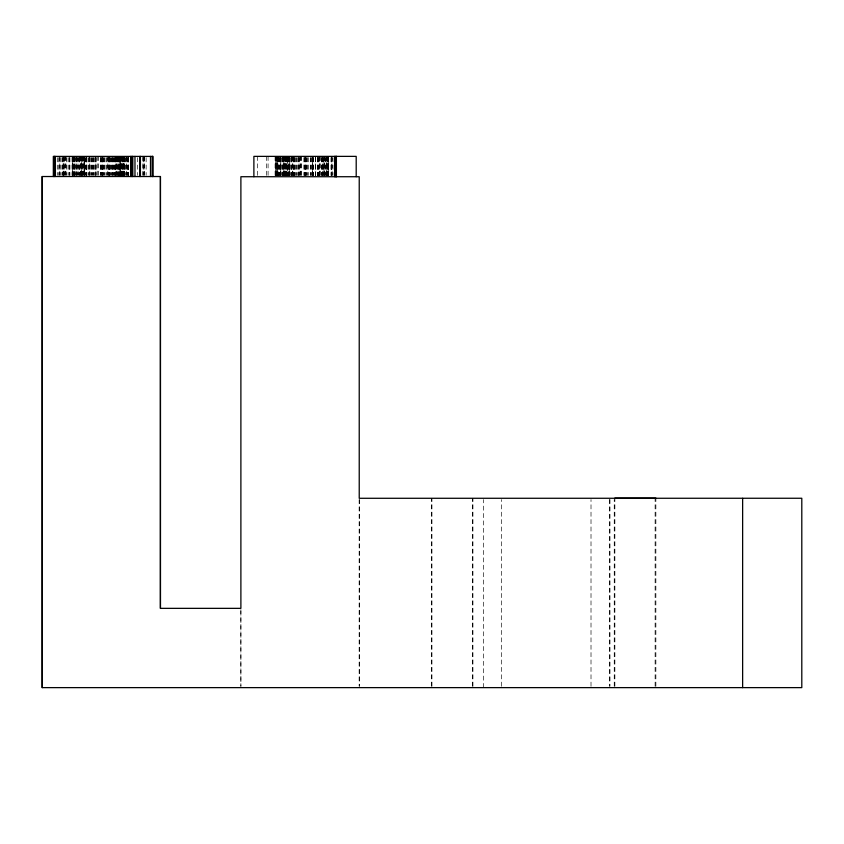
<?xml version="1.0" encoding="UTF-8"?>
<svg xmlns="http://www.w3.org/2000/svg" width="844" height="844" viewBox="0 0 844 844"><rect width="100%" height="100%" fill="white"/><g stroke="black" fill="none" stroke-linecap="round" stroke-linejoin="round"><path stroke-width="0.63" stroke-dasharray="4.22 3.17" d="M431.326 686.309L431.326 498.287M431.949 686.309L431.949 498.245M472.323 686.32L472.323 498.287M472.946 686.309L472.946 498.245M483.633 687.628L483.633 499.564M501.368 686.309L501.368 499.564M591.011 686.309L591.011 499.564M609.832 499.564L609.832 686.309L609.832 498.255M614.232 686.32L614.232 499.564M614.875 686.309L614.875 498.108M655.113 686.32L655.113 498.255M655.872 686.309L655.872 498.108M332.937 157.638L332.937 175.447M331.966 156.372L332.072 175.447M331.903 157.638L331.755 175.447M331.724 157.638L331.724 175.447M331.502 157.638L331.502 175.447M331.238 157.638L331.238 175.447M331.059 157.638L331.059 175.447M328.569 157.638L328.59 175.447M328.147 157.638L328.147 175.447M327.968 156.372L327.968 175.447M327.704 157.638L327.704 175.447M327.62 156.372L327.599 175.447M327.398 157.638L327.398 175.447M327.272 156.372L327.272 175.447M326.871 175.447L326.85 156.372L326.755 175.447M326.554 156.372L326.586 175.447M326.269 156.372L326.28 175.447M325.341 157.638L325.394 175.447M325.003 157.638L325.003 175.447M324.845 156.372L324.856 175.447M324.592 156.372L324.623 175.447M324.275 156.372L324.275 175.447M323.663 157.638L323.663 175.447M323.02 157.638L323.02 175.447M322.693 156.372L322.693 175.447M322.429 157.638L322.429 175.447M322.25 157.638L322.324 175.447M321.733 157.638L321.733 175.447M321.691 157.638L321.691 175.447M320.477 156.372L320.583 175.447M319.697 156.372L319.697 175.447M319.317 156.372L319.264 175.447M319.18 157.638L319.18 175.447M318.758 157.638L318.842 175.447M318.431 157.638L318.431 175.447M317.935 157.638L317.935 175.447M317.639 157.638L317.639 175.447M317.312 157.638L317.312 175.447M315.698 157.638L315.698 175.447M315.466 156.372L315.498 175.447M315.371 157.638L315.371 175.447M313.462 157.638L313.462 175.447M313.377 157.638L313.377 175.447M312.871 157.638L312.871 175.447M312.681 157.638L312.681 175.447M311.552 157.638L311.531 175.447M310.898 157.638L310.898 175.447M310.423 157.638L310.423 175.447M308.271 157.638L308.271 175.447M307.67 157.638L307.67 175.447M306.752 157.638L306.752 175.447M306.077 157.638L306.077 175.447M305.771 157.638L305.771 175.447M305.56 157.638L305.56 175.447M305.222 157.638L305.222 175.447M304.779 157.638L304.779 175.447M304.368 157.638L304.368 175.447M303.861 157.638L303.861 175.447M301.456 156.372L301.456 175.447M300.928 156.372L300.928 175.447M300.464 156.372L300.464 175.447M299.346 157.638L299.272 175.447M299.04 156.372L299.04 175.447M298.871 157.638L298.892 175.447M298.196 157.638L298.196 175.447M297.837 157.638L297.837 175.447M296.571 157.638L296.413 175.447M295.938 157.638L295.938 175.447M295.031 157.638L295.031 175.447M294.693 157.638L294.693 175.447M294.25 157.638L294.25 175.447M293.786 157.638L293.786 175.447M293.68 157.638L293.68 175.447M293.332 157.638L293.332 175.447M292.805 156.372L292.836 175.447M292.362 156.372L292.457 175.447M292.108 157.638L292.108 175.447M291.57 157.638L291.591 175.447M291.423 157.638L291.423 175.447M291.096 157.638L291.001 175.447M290.019 157.638L290.019 175.447M289.154 157.638L289.154 175.447M289.007 157.638L289.007 175.447M288.711 157.638L288.711 175.447M288.458 156.372L288.395 175.447M288.047 157.638L288.047 175.447M287.888 157.638L287.888 175.447M287.73 157.638L287.646 175.447L287.424 156.372M287.298 157.638L287.287 175.447M286.812 156.372L286.812 175.447M286.601 156.372L286.601 175.447M286.38 157.638L286.38 175.447M286.348 157.638L286.274 175.447M285.905 156.372L285.905 175.447M285.705 156.372L285.799 175.447M285.388 156.372L285.388 175.447M285.24 157.638L285.24 175.447M285.124 157.638L285.124 175.447M284.945 156.372L284.892 175.447M284.65 156.372L284.671 175.447M284.301 156.372L284.396 175.447M283.932 157.638L283.932 175.447L283.858 156.372M283.521 156.372L283.447 175.447M283.151 156.372L283.151 175.447M283.014 157.638L282.972 175.447M282.793 157.638L282.793 175.447M282.36 157.638L282.36 175.447M281.537 157.638L281.537 175.447M280.524 157.638L280.524 175.447M280.029 157.638L280.029 175.447M279.712 157.638L279.818 175.447M279.617 157.638L279.522 175.447M278.657 157.638L278.657 175.447M278.267 157.638L278.267 175.447M277.95 156.372L277.95 175.447M277.792 157.638L277.792 175.447M277.644 156.372L277.644 175.447L277.433 157.638M277.275 156.372L277.275 175.447M277.17 156.372L277.064 175.447M276.505 157.638L276.505 175.447M276.241 156.372L276.262 175.447M275.735 156.372L275.682 175.447L275.619 156.372M275.302 156.372L275.45 175.447M275.091 156.372L275.091 175.447M268.075 156.372L268.075 175.447M266.514 156.372L266.514 175.447M257.367 156.372L257.367 175.447M146.128 157.67L146.128 175.267M144.324 156.404L144.324 175.267M144.029 157.67L144.029 175.267M143.913 156.404L143.913 175.267M143.142 157.67L143.142 175.267M142.836 156.404L142.836 175.267M137.35 157.67L137.35 175.267M128.657 157.67L128.657 175.267M128.626 157.67L128.626 175.267M128.425 157.67L128.299 175.267M128.235 157.67L128.214 175.267M127.729 157.67L127.729 175.267M127.549 157.67L127.549 175.267M126.959 157.67L126.959 175.267M126.568 156.404L126.568 175.267M126.03 157.67L126.146 175.267M125.112 157.67L125.091 175.267M124.933 157.67L124.828 175.267M124.669 157.67L124.669 175.267M124.49 156.404L124.49 175.267M124.142 156.404L124.131 175.267M123.931 157.67L123.931 175.267M123.804 156.404L123.825 175.267M123.614 157.67L123.614 175.267M123.435 156.404L123.414 175.267M123.298 156.404L123.34 175.267M123.097 156.404L123.129 175.267M122.95 157.67L122.95 175.267M122.813 156.404L122.749 175.267M122.591 157.67L122.591 175.267M122.485 156.404L122.485 175.267M122.222 157.67L122.222 175.267M121.895 156.404L121.895 175.267M121.568 157.67L121.568 175.267M121.304 156.404L121.42 175.267M121.156 156.404L121.156 175.267M120.998 156.404L120.935 175.267M120.238 157.67L120.238 175.267M120.059 156.404L120.059 175.267M120.027 157.67L119.869 175.267L119.816 156.404M119.458 157.67L119.5 175.267M119.278 156.404L119.278 175.267M119.025 157.67L119.025 175.267M118.92 157.67L118.909 175.267M118.508 156.404L118.508 175.267M118.287 157.67L118.329 175.267M118.033 157.67L118.033 175.267M117.4 157.67L117.4 175.267M117.094 156.404L117.2 175.267M116.989 157.67L116.989 175.267M116.757 156.404L116.757 175.267M116.324 157.67L116.166 175.267M115.934 156.404L115.902 175.267M115.807 157.67L115.66 175.267M115.47 157.67L115.47 175.267M115.396 157.67L115.396 175.267M115.069 157.67L115.069 175.267M114.573 157.67L114.573 175.267M114.067 157.67L114.067 175.267M113.908 157.67L113.961 175.267M113.212 157.67L113.212 175.267M112.368 157.67L112.368 175.267M112.168 157.67L112.168 175.267M111.957 157.67L112.041 175.267M111.819 157.67L111.819 175.267M110.195 157.67L110.195 175.267M110.153 157.67L110.068 175.267M109.572 157.67L109.572 175.267M109.382 157.67L109.382 175.267M109.171 157.67L109.171 175.267M109.055 157.67L109.055 175.267M108.422 157.67L108.422 175.267M108.243 157.67L108.243 175.267M107.821 156.404L107.821 175.267M107.146 157.67L107.146 175.267M106.587 157.67L106.587 175.267M105.025 157.67L105.025 175.267M104.424 157.67L104.424 175.267M103.527 157.67L103.527 175.267M103.01 157.67L103.01 175.267M102.862 157.67L102.862 175.267M102.557 157.67L102.557 175.267M102.156 157.67L102.156 175.267M101.987 157.67L101.987 175.267M101.776 157.67L101.776 175.267M101.09 157.67L101.164 175.267M100.668 157.67L100.668 175.267M100.362 157.67L100.362 175.267M98.284 156.404L98.284 175.267M97.777 156.404L97.777 175.267M96.132 157.67L96.132 175.267M95.9 156.404L95.9 175.267M95.762 157.67L95.741 175.267M95.245 157.67L95.245 175.267M94.718 157.67L94.718 175.267M93.452 157.67L93.452 175.267M93.04 157.67L93.04 175.267M92.882 157.67L92.829 175.267M91.933 157.67L91.933 175.267M91.606 157.67L91.606 175.267M90.266 157.67L90.266 175.267M89.738 156.404L89.77 175.267M89.316 157.67L89.306 175.267M89.053 157.67L89.053 175.267M88.546 157.67L88.546 175.267M86.985 157.67L86.985 175.267M86.647 157.67L86.647 175.267M86.31 157.67L86.31 175.267M86.13 157.67L86.13 175.267M85.983 157.67L85.983 175.267M85.044 157.67L85.044 175.267M84.875 157.67L84.875 175.267M84.706 175.267L84.716 157.67L84.579 175.267M84.294 157.67L84.21 175.267M84.157 156.404L84.052 175.267L83.957 157.67M83.609 156.404L83.609 175.267M82.923 156.404L82.817 175.267M82.723 156.404L82.617 175.267M82.269 157.67L82.269 175.267M81.974 156.404L81.91 175.267M81.668 156.404L81.668 175.267M81.351 175.267L81.351 156.404L81.256 175.267M80.897 156.404L80.971 175.267M80.486 156.404L80.539 175.267M80.201 156.404L80.201 175.267M79.937 157.67L79.937 175.267M79.737 157.67L79.737 175.267M79.42 157.67L79.42 175.267M78.608 157.67L78.608 175.267M77.996 156.404L77.996 175.267M77.806 157.67L77.806 175.267M76.899 157.67L76.899 175.267M76.667 157.67L76.667 175.267M76.298 156.404L76.298 175.267M75.76 157.67L75.76 175.267M75.063 156.404L75.063 175.267M74.662 157.67L74.662 175.267M74.325 157.67L74.325 175.267M74.24 156.404L74.219 175.267M73.829 157.67L73.829 175.267M73.776 157.67L73.755 175.267M73.365 156.404L73.365 175.267M72.732 156.404L72.732 175.267L72.616 157.67M72.436 156.404L72.436 175.267M72.236 156.404L72.236 175.267M72.078 157.67L72.078 175.267M69.925 157.67L69.925 175.267M69.619 157.67L69.619 175.267M69.102 157.67L69.102 175.267M68.069 157.67L68.069 175.267M66.497 157.67L66.465 175.267M65.948 156.404L65.948 175.267M65.653 156.404L65.653 175.267M64.524 156.404L64.524 175.267M64.017 157.67L64.017 175.267M63.859 157.67L63.859 175.267M63.722 156.404L63.722 175.267M63.448 156.404L63.448 175.267M63.036 156.404L63.036 175.267M62.509 157.67L62.509 175.267M62.013 157.67L62.013 175.267M60.779 157.67L60.779 175.267M59.797 156.404L59.797 175.267M59.333 157.67L59.333 175.267M58.257 157.67L58.257 175.267M57.255 157.67L57.255 175.267M240.888 609.642L240.888 686.33L240.888 609.642M359.227 499.564L359.227 686.309L359.227 499.595M328.411 175.447L328.411 157.638L328.305 175.447M324.001 175.447L324.001 157.638L323.98 175.447M312.47 175.447L312.47 157.638L312.354 175.447M289.777 175.447L289.777 157.638L289.682 175.447M280.788 175.447L280.788 157.638L280.736 175.447M276.705 175.447L276.705 157.638L276.653 175.447M120.576 175.267L120.576 157.67L120.555 175.267"/><path stroke-width="1.27" d="M42.2 687.628L42.2 176.523L160.423 176.523L160.423 608.345L240.888 608.345L240.888 176.723L359.227 176.723L359.227 498.287L801.8 498.255L801.8 687.628L42.2 687.628L42.2 176.523M742.636 498.298L742.636 687.628M614.875 498.108L655.872 498.108M356.2 176.723L356.2 156.372L253.886 156.372L253.886 176.723M336.387 156.372L336.387 176.723M336.102 156.372L336.102 176.723M335.216 156.372L335.216 176.723M334.783 156.372L334.783 176.723M160.423 176.523L160.423 608.345M152.964 176.523L152.964 156.404L53.33 156.404L53.33 176.523M152.532 156.404L152.532 176.523M152.289 156.404L152.289 176.523M150.496 156.404L150.496 176.523M140.42 156.404L140.42 176.523M139.861 156.404L139.861 176.523M134.977 156.404L134.977 176.523M132.814 156.404L132.814 176.523M132.308 156.404L132.329 176.523M131.221 156.404L131.221 176.523M130.778 156.404L130.915 176.523M55.113 156.404L55.113 176.523M54.712 156.404L54.712 176.523M53.995 156.404L53.995 176.523"/></g></svg>
